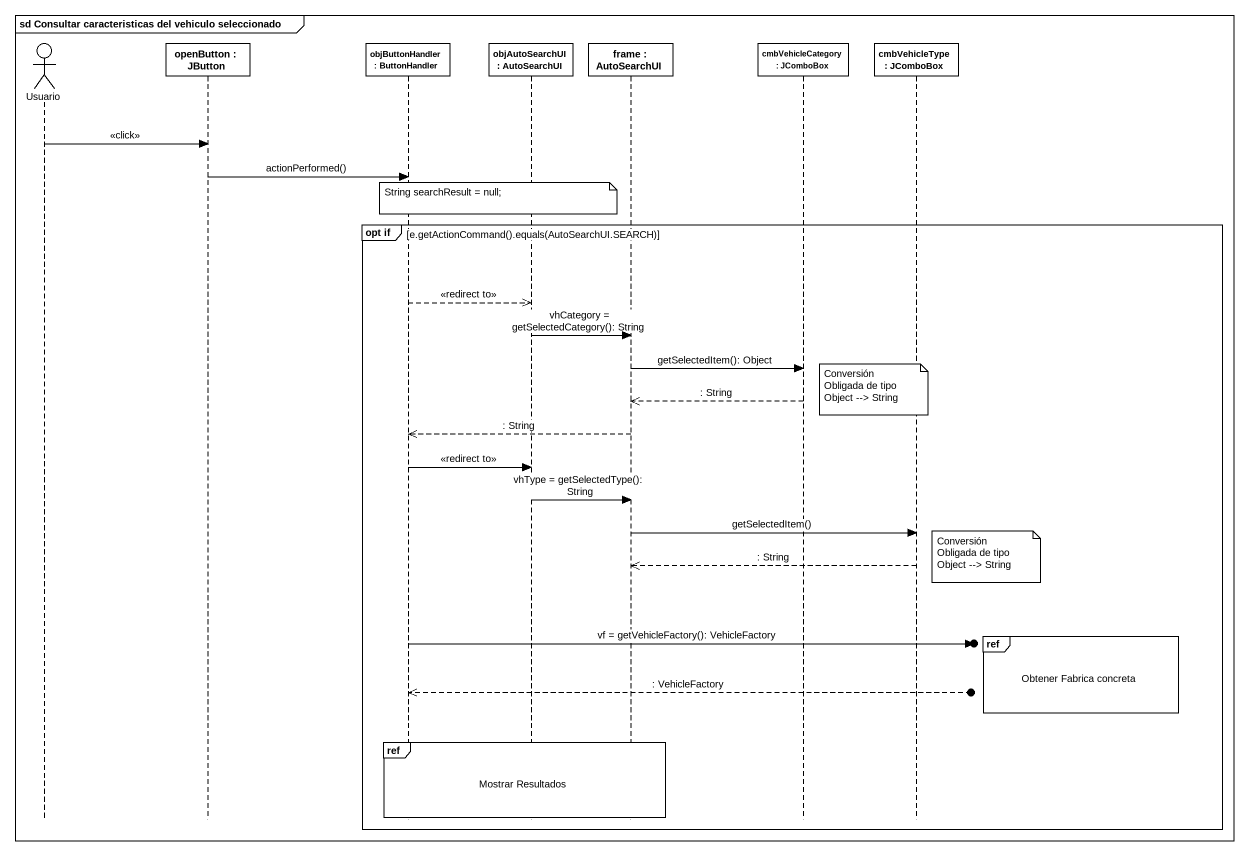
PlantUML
@startuml
mainframe sd Consultar caracteristicas del vehiculo seleccionado
hide footbox
actor Usuario
participant "openButton : JButton" as openButton
participant "objButtonHandler : ButtonHandler" as objButtonHandler
participant "objAutoSearchUI : AutoSearchUI" as objAutoSearchUI
participant "frame : AutoSearchUI" as frame_
participant "cmbVehicleCategory : JComboBox" as cmbVehicleCategory
participant "cmbVehicleType : JComboBox" as cmbVehicleType

Usuario -> openButton : <<click>>
openButton -> objButtonHandler : actionPerformed()
note over objAutoSearchUI : String searchResult = null;
group opt if [e.getActionCommand().equals(AutoSearchUI.SEARCH)]
  objButtonHandler -->> objAutoSearchUI : <<redirect to>>
  objAutoSearchUI -> frame_ : vhCategory = getSelectedCategory(): String
  frame_ -> cmbVehicleCategory : getSelectedItem(): Object
  note over cmbVehicleType
    Conversión Obligada de tipo
    Object --> String
  end note
  cmbVehicleCategory -->> frame_ : : String
  frame_ -->> objButtonHandler : : String
  objButtonHandler -> objAutoSearchUI : <<redirect to>>
  objAutoSearchUI -> frame_ : vhType = getSelectedType(): String
  frame_ -> cmbVehicleType : getSelectedItem()
  note right of cmbVehicleType
    Conversión Obligada de tipo
    Object --> String
  end note
  cmbVehicleType -->> frame_ : : String
  ref over cmbVehicleType : Obtener Fabrica concreta
  objButtonHandler ->o] : vf = getVehicleFactory(): VehicleFactory
  objButtonHandler <<--o] : : VehicleFactory
  ref over objButtonHandler, objAutoSearchUI, frame_ : Mostrar Resultados
end
@enduml
